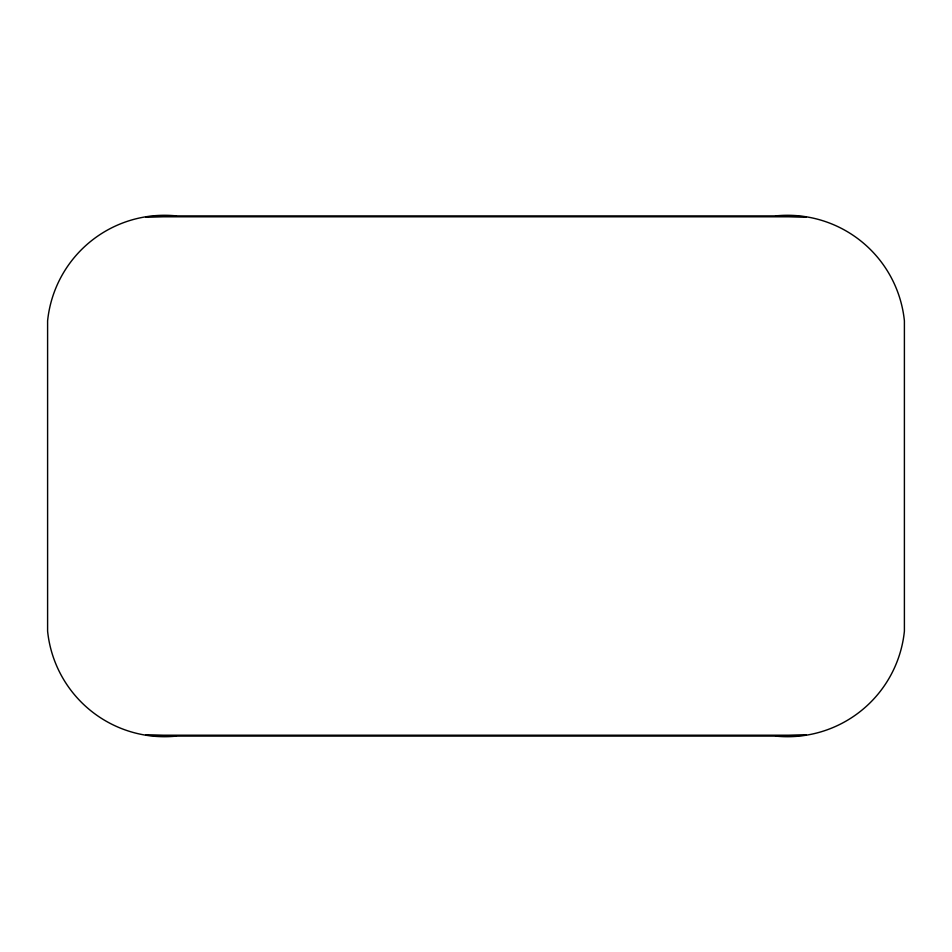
<?xml version="1.0" encoding="UTF-8"?>
<svg xmlns="http://www.w3.org/2000/svg" width="952" height="952" viewBox="0 0 952 952"><rect width="100%" height="100%" fill="white"/><g stroke="black" fill="none" stroke-linecap="round" stroke-linejoin="round"><path stroke-width="1.43" d="M176.429 215.902L145.775 216.794L806.225 216.794L775.571 215.902L176.429 215.902A117.501 117.501 0 0 0 47.6 320.86L47.6 631.14A117.501 117.501 0 0 0 176.429 736.098L775.571 736.098L806.225 735.206L145.775 735.206L176.429 736.098M775.571 215.902A117.501 117.501 0 0 1 904.4 320.86L904.4 631.14A117.501 117.501 0 0 1 775.571 736.098"/></g></svg>
